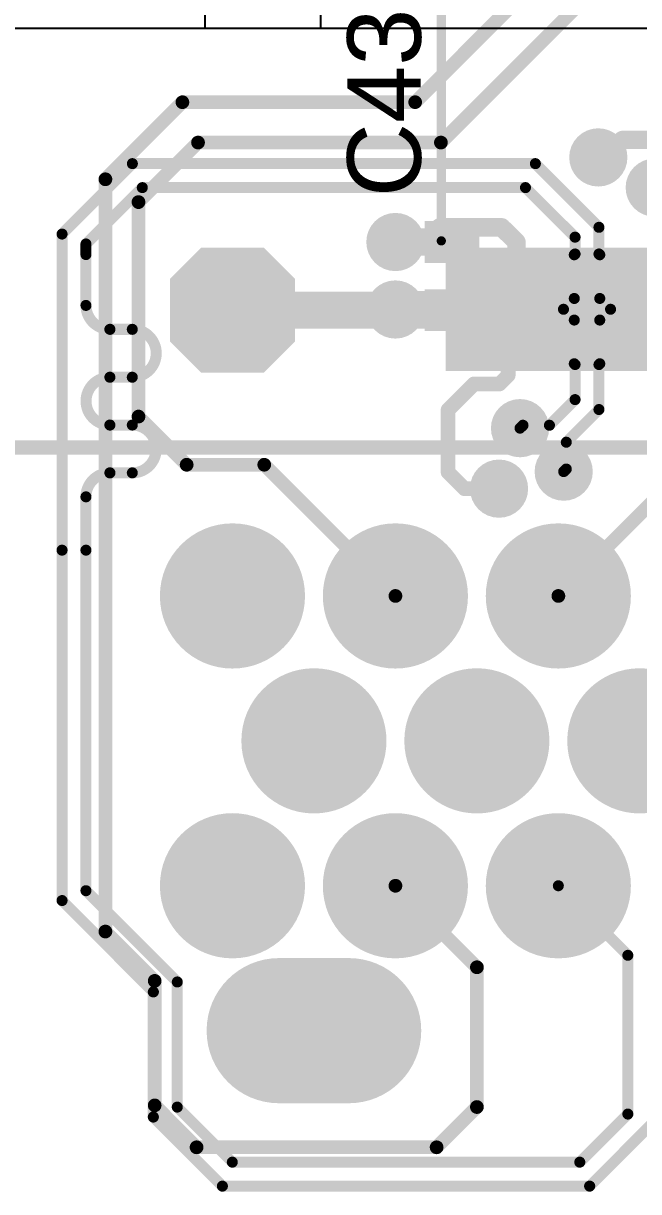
# Model space of a CAD drawing. Header units: millimetres. Extents: x 0 to 172, y 0 to 138.
# Drawn here: x 34.12 to 42.62, y 17.09 to 33.22 of the extents above; entities that cross this region are included whole.
import ezdxf

# ---------------------------------------------------------------- set-up
doc = ezdxf.new("R2010")
doc.units = ezdxf.units.MM
for name, color, linetype in [('BottomLayer', 5, 'Continuous'), ('BottomPaste', 16, 'Continuous'), ('BottomSolder', 6, 'Continuous'), ('MultiLayer', 9, 'Continuous'), ('PadHoleLayer', 156, 'Continuous'), ('TopLayer', 1, 'Continuous'), ('TopOverlay', 2, 'Continuous'), ('TopPaste', 8, 'Continuous'), ('TopSolder', 216, 'Continuous'), ('ViaHoleLayer', 16, 'Continuous')]:
    doc.layers.add(name, color=color, linetype=linetype)
doc.styles.add('Arial', font='', dxfattribs={"height": 0.2})
doc.styles.get('Arial').set_extended_font_data('Arial')

# ---------------------------------------------------------------- blocks, each defined once
blk = doc.blocks.new('24_TSSOP_11')
at = {"layer": 'TopLayer'}
for points in [[(-3.65, 3.8), (-2.15, 3.8), (-2.15, 3.35), (-3.65, 3.35)], [(2.15, 3.8), (3.65, 3.8), (3.65, 3.35), (2.15, 3.35)], [(-3.65, 3.15), (-2.15, 3.15), (-2.15, 2.7), (-3.65, 2.7)], [(2.15, 3.15), (3.65, 3.15), (3.65, 2.7), (2.15, 2.7)], [(-3.65, 2.5), (-2.15, 2.5), (-2.15, 2.05), (-3.65, 2.05)], [(2.15, 2.5), (3.65, 2.5), (3.65, 2.05), (2.15, 2.05)], [(-3.65, 1.85), (-2.15, 1.85), (-2.15, 1.4), (-3.65, 1.4)], [(2.15, 1.85), (3.65, 1.85), (3.65, 1.4), (2.15, 1.4)], [(-3.65, 1.2), (-2.15, 1.2), (-2.15, 0.75), (-3.65, 0.75)], [(2.15, 1.2), (3.65, 1.2), (3.65, 0.75), (2.15, 0.75)], [(-3.65, 0.55), (-2.15, 0.55), (-2.15, 0.1), (-3.65, 0.1)], [(2.15, 0.55), (3.65, 0.55), (3.65, 0.1), (2.15, 0.1)], [(-3.65, -0.1), (-2.15, -0.1), (-2.15, -0.55), (-3.65, -0.55)], [(2.15, -0.1), (3.65, -0.1), (3.65, -0.55), (2.15, -0.55)], [(-3.65, -0.75), (-2.15, -0.75), (-2.15, -1.2), (-3.65, -1.2)], [(2.15, -0.75), (3.65, -0.75), (3.65, -1.2), (2.15, -1.2)], [(-3.65, -1.4), (-2.15, -1.4), (-2.15, -1.85), (-3.65, -1.85)], [(2.15, -1.4), (3.65, -1.4), (3.65, -1.85), (2.15, -1.85)], [(-3.65, -2.05), (-2.15, -2.05), (-2.15, -2.5), (-3.65, -2.5)], [(2.15, -2.05), (3.65, -2.05), (3.65, -2.5), (2.15, -2.5)], [(-3.65, -2.7), (-2.15, -2.7), (-2.15, -3.15), (-3.65, -3.15)], [(2.15, -2.7), (3.65, -2.7), (3.65, -3.15), (2.15, -3.15)], [(-3.65, -3.35), (-2.15, -3.35), (-2.15, -3.8), (-3.65, -3.8)], [(2.15, -3.35), (3.65, -3.35), (3.65, -3.8), (2.15, -3.8)]]:
    blk.add_hatch(color=1, dxfattribs=at).paths.add_polyline_path(points)
at = {"layer": 'TopPaste'}
for points in [[(-3.65, 3.8), (-2.15, 3.8), (-2.15, 3.35), (-3.65, 3.35)], [(2.15, 3.8), (3.65, 3.8), (3.65, 3.35), (2.15, 3.35)], [(-3.65, 3.15), (-2.15, 3.15), (-2.15, 2.7), (-3.65, 2.7)], [(2.15, 3.15), (3.65, 3.15), (3.65, 2.7), (2.15, 2.7)], [(-3.65, 2.5), (-2.15, 2.5), (-2.15, 2.05), (-3.65, 2.05)], [(2.15, 2.5), (3.65, 2.5), (3.65, 2.05), (2.15, 2.05)], [(-3.65, 1.85), (-2.15, 1.85), (-2.15, 1.4), (-3.65, 1.4)], [(2.15, 1.85), (3.65, 1.85), (3.65, 1.4), (2.15, 1.4)], [(-3.65, 1.2), (-2.15, 1.2), (-2.15, 0.75), (-3.65, 0.75)], [(2.15, 1.2), (3.65, 1.2), (3.65, 0.75), (2.15, 0.75)], [(-3.65, 0.55), (-2.15, 0.55), (-2.15, 0.1), (-3.65, 0.1)], [(2.15, 0.55), (3.65, 0.55), (3.65, 0.1), (2.15, 0.1)], [(-3.65, -0.1), (-2.15, -0.1), (-2.15, -0.55), (-3.65, -0.55)], [(2.15, -0.1), (3.65, -0.1), (3.65, -0.55), (2.15, -0.55)], [(-3.65, -0.75), (-2.15, -0.75), (-2.15, -1.2), (-3.65, -1.2)], [(2.15, -0.75), (3.65, -0.75), (3.65, -1.2), (2.15, -1.2)], [(-3.65, -1.4), (-2.15, -1.4), (-2.15, -1.85), (-3.65, -1.85)], [(2.15, -1.4), (3.65, -1.4), (3.65, -1.85), (2.15, -1.85)], [(-3.65, -2.05), (-2.15, -2.05), (-2.15, -2.5), (-3.65, -2.5)], [(2.15, -2.05), (3.65, -2.05), (3.65, -2.5), (2.15, -2.5)], [(-3.65, -2.7), (-2.15, -2.7), (-2.15, -3.15), (-3.65, -3.15)], [(2.15, -2.7), (3.65, -2.7), (3.65, -3.15), (2.15, -3.15)], [(-3.65, -3.35), (-2.15, -3.35), (-2.15, -3.8), (-3.65, -3.8)], [(2.15, -3.35), (3.65, -3.35), (3.65, -3.8), (2.15, -3.8)]]:
    blk.add_hatch(color=8, dxfattribs=at).paths.add_polyline_path(points)
at = {"layer": 'TopSolder'}
for points in [[(-3.752, 3.902), (-2.048, 3.902), (-2.048, 3.248), (-3.752, 3.248)], [(2.048, 3.902), (3.752, 3.902), (3.752, 3.248), (2.048, 3.248)], [(-3.752, 3.252), (-2.048, 3.252), (-2.048, 2.598), (-3.752, 2.598)], [(2.048, 3.252), (3.752, 3.252), (3.752, 2.598), (2.048, 2.598)], [(-3.752, 2.602), (-2.048, 2.602), (-2.048, 1.948), (-3.752, 1.948)], [(2.048, 2.602), (3.752, 2.602), (3.752, 1.948), (2.048, 1.948)], [(-3.752, 1.952), (-2.048, 1.952), (-2.048, 1.298), (-3.752, 1.298)], [(2.048, 1.952), (3.752, 1.952), (3.752, 1.298), (2.048, 1.298)], [(-3.752, 1.302), (-2.048, 1.302), (-2.048, 0.648), (-3.752, 0.648)], [(2.048, 1.302), (3.752, 1.302), (3.752, 0.648), (2.048, 0.648)], [(-3.752, 0.652), (-2.048, 0.652), (-2.048, -0.002), (-3.752, -0.002)], [(2.048, 0.652), (3.752, 0.652), (3.752, -0.002), (2.048, -0.002)], [(-3.752, 0.002), (-2.048, 0.002), (-2.048, -0.652), (-3.752, -0.652)], [(2.048, 0.002), (3.752, 0.002), (3.752, -0.652), (2.048, -0.652)], [(-3.752, -0.648), (-2.048, -0.648), (-2.048, -1.302), (-3.752, -1.302)], [(2.048, -0.648), (3.752, -0.648), (3.752, -1.302), (2.048, -1.302)], [(-3.752, -1.298), (-2.048, -1.298), (-2.048, -1.952), (-3.752, -1.952)], [(2.048, -1.298), (3.752, -1.298), (3.752, -1.952), (2.048, -1.952)], [(-3.752, -1.948), (-2.048, -1.948), (-2.048, -2.602), (-3.752, -2.602)], [(2.048, -1.948), (3.752, -1.948), (3.752, -2.602), (2.048, -2.602)], [(-3.752, -2.598), (-2.048, -2.598), (-2.048, -3.252), (-3.752, -3.252)], [(2.048, -2.598), (3.752, -2.598), (3.752, -3.252), (2.048, -3.252)], [(-3.752, -3.248), (-2.048, -3.248), (-2.048, -3.902), (-3.752, -3.902)], [(2.048, -3.248), (3.752, -3.248), (3.752, -3.902), (2.048, -3.902)]]:
    blk.add_hatch(color=216, dxfattribs=at).paths.add_polyline_path(points)
at = {"layer": 'TopOverlay', "const_width": 0.127}
for points in [[(1.956, 3.962), (-2.007, 3.962)], [(-3.937, 3.454), (-3.937, 3.708)], [(-3.81, 3.581), (-3.937, 3.708)], [(-3.937, 3.454), (-3.81, 3.581)], [(1.956, -3.962), (-2.007, -3.962)]]:
    blk.add_lwpolyline(points, dxfattribs=at)
at = {"layer": 'TopOverlay', "const_width": 0.0635}
for points in [[(-2.038, 3.962, 1), (-1.975, 3.962, 1)], [(1.924, 3.962, 1), (1.988, 3.962, 1)], [(-3.969, 3.708, 1), (-3.905, 3.708, 1)], [(-3.969, 3.708, 1), (-3.905, 3.708, 1)], [(-3.842, 3.581, 1), (-3.778, 3.581, 1)], [(-3.842, 3.581, 1), (-3.778, 3.581, 1)], [(-3.969, 3.454, 1), (-3.905, 3.454, 1)], [(-3.969, 3.454, 1), (-3.905, 3.454, 1)], [(-2.038, -3.962, 1), (-1.975, -3.962, 1)], [(1.924, -3.962, 1), (1.988, -3.962, 1)]]:
    blk.add_lwpolyline(points, format="xyb", close=True, dxfattribs=at)
blk = doc.blocks.new('T__________B_48')
at = {"layer": 'BottomLayer'}
blk.add_hatch(color=5, dxfattribs=at).paths.add_polyline_path([(0.381, 0.762), (-0.381, 0.762), (-0.762, 0.381), (-0.762, -0.381), (-0.381, -0.762), (0.381, -0.762), (0.762, -0.381), (0.762, 0.381)])
at = {"layer": 'BottomPaste'}
blk.add_hatch(color=16, dxfattribs=at).paths.add_polyline_path([(0.381, 0.762), (-0.381, 0.762), (-0.762, 0.381), (-0.762, -0.381), (-0.381, -0.762), (0.381, -0.762), (0.762, -0.381), (0.762, 0.381)])
at = {"layer": 'BottomSolder'}
blk.add_hatch(color=6, dxfattribs=at).paths.add_polyline_path([(0.4318, 0.8636), (-0.4318, 0.8636), (-0.8636, 0.4318), (-0.8636, -0.4318), (-0.4318, -0.8636), (0.4318, -0.8636), (0.8636, -0.4318), (0.8636, 0.4318)])
blk = doc.blocks.new('MX50B19NQ1_267')
at = {"layer": 'BottomLayer'}
h = blk.add_hatch(color=5, dxfattribs=at)
edge = h.paths.add_edge_path()
edge.add_arc((-6.75, 9.775), 0.9, 0, 360)
h = blk.add_hatch(color=5, dxfattribs=at)
edge = h.paths.add_edge_path()
edge.add_arc((-4.5, 9.775), 0.9, 0, 360)
h = blk.add_hatch(color=5, dxfattribs=at)
edge = h.paths.add_edge_path()
edge.add_arc((-2.25, 9.775), 0.9, 0, 360)
h = blk.add_hatch(color=5, dxfattribs=at)
edge = h.paths.add_edge_path()
edge.add_arc((-5.625, 7.775), 0.9, 0, 360)
h = blk.add_hatch(color=5, dxfattribs=at)
edge = h.paths.add_edge_path()
edge.add_arc((-3.375, 7.775), 0.9, 0, 360)
h = blk.add_hatch(color=5, dxfattribs=at)
edge = h.paths.add_edge_path()
edge.add_arc((-1.125, 7.775), 0.9, 0, 360)
h = blk.add_hatch(color=5, dxfattribs=at)
edge = h.paths.add_edge_path()
edge.add_arc((-6.75, 5.775), 0.9, 0, 360)
h = blk.add_hatch(color=5, dxfattribs=at)
edge = h.paths.add_edge_path()
edge.add_arc((-4.5, 5.775), 0.9, 0, 360)
h = blk.add_hatch(color=5, dxfattribs=at)
edge = h.paths.add_edge_path()
edge.add_arc((-2.25, 5.775), 0.9, 0, 360)
h = blk.add_hatch(color=5, dxfattribs=at)
edge = h.paths.add_edge_path()
edge.add_arc((-6.105, 3.775), 0.9, 90, 270)
edge.add_line((-6.105, 2.875), (-5.145, 2.875))
edge.add_arc((-5.145, 3.775), 0.9, 270, 450)
edge.add_line((-5.145, 4.675), (-6.105, 4.675))
at = {"layer": 'BottomSolder'}
h = blk.add_hatch(color=6, dxfattribs=at)
edge = h.paths.add_edge_path()
edge.add_arc((-6.75, 9.775), 1.002, 0, 360)
h = blk.add_hatch(color=6, dxfattribs=at)
edge = h.paths.add_edge_path()
edge.add_arc((-4.5, 9.775), 1.002, 0, 360)
h = blk.add_hatch(color=6, dxfattribs=at)
edge = h.paths.add_edge_path()
edge.add_arc((-2.25, 9.775), 1.002, 0, 360)
h = blk.add_hatch(color=6, dxfattribs=at)
edge = h.paths.add_edge_path()
edge.add_arc((-5.625, 7.775), 1.002, 0, 360)
h = blk.add_hatch(color=6, dxfattribs=at)
edge = h.paths.add_edge_path()
edge.add_arc((-3.375, 7.775), 1.002, 0, 360)
h = blk.add_hatch(color=6, dxfattribs=at)
edge = h.paths.add_edge_path()
edge.add_arc((-1.125, 7.775), 1.002, 0, 360)
h = blk.add_hatch(color=6, dxfattribs=at)
edge = h.paths.add_edge_path()
edge.add_arc((-6.75, 5.775), 1.002, 0, 360)
h = blk.add_hatch(color=6, dxfattribs=at)
edge = h.paths.add_edge_path()
edge.add_arc((-4.5, 5.775), 1.002, 0, 360)
h = blk.add_hatch(color=6, dxfattribs=at)
edge = h.paths.add_edge_path()
edge.add_arc((-2.25, 5.775), 1.002, 0, 360)
h = blk.add_hatch(color=6, dxfattribs=at)
edge = h.paths.add_edge_path()
edge.add_arc((-6.105, 3.775), 1.002, 90, 270)
edge.add_line((-6.105, 2.773), (-5.145, 2.773))
edge.add_arc((-5.145, 3.775), 1.002, 270, 450)
edge.add_line((-5.145, 4.777), (-6.105, 4.777))
at = {"layer": 'MultiLayer'}
h = blk.add_hatch(color=9, dxfattribs=at)
edge = h.paths.add_edge_path()
edge.add_arc((-6.75, 9.775), 0.9, 0, 360)
h = blk.add_hatch(color=9, dxfattribs=at)
edge = h.paths.add_edge_path()
edge.add_arc((-4.5, 9.775), 0.9, 0, 360)
h = blk.add_hatch(color=9, dxfattribs=at)
edge = h.paths.add_edge_path()
edge.add_arc((-2.25, 9.775), 0.9, 0, 360)
h = blk.add_hatch(color=9, dxfattribs=at)
edge = h.paths.add_edge_path()
edge.add_arc((-5.625, 7.775), 0.9, 0, 360)
h = blk.add_hatch(color=9, dxfattribs=at)
edge = h.paths.add_edge_path()
edge.add_arc((-3.375, 7.775), 0.9, 0, 360)
h = blk.add_hatch(color=9, dxfattribs=at)
edge = h.paths.add_edge_path()
edge.add_arc((-1.125, 7.775), 0.9, 0, 360)
h = blk.add_hatch(color=9, dxfattribs=at)
edge = h.paths.add_edge_path()
edge.add_arc((-6.75, 5.775), 0.9, 0, 360)
h = blk.add_hatch(color=9, dxfattribs=at)
edge = h.paths.add_edge_path()
edge.add_arc((-4.5, 5.775), 0.9, 0, 360)
h = blk.add_hatch(color=9, dxfattribs=at)
edge = h.paths.add_edge_path()
edge.add_arc((-2.25, 5.775), 0.9, 0, 360)
h = blk.add_hatch(color=9, dxfattribs=at)
edge = h.paths.add_edge_path()
edge.add_arc((-6.105, 3.775), 0.9, 90, 270)
edge.add_line((-6.105, 2.875), (-5.145, 2.875))
edge.add_arc((-5.145, 3.775), 0.9, 270, 450)
edge.add_line((-5.145, 4.675), (-6.105, 4.675))
at = {"layer": 'PadHoleLayer'}
h = blk.add_hatch(color=156, dxfattribs=at)
edge = h.paths.add_edge_path()
edge.add_arc((-6.75, 9.775), 0.5, 0, 360)
h = blk.add_hatch(color=156, dxfattribs=at)
edge = h.paths.add_edge_path()
edge.add_arc((-4.5, 9.775), 0.5, 0, 360)
h = blk.add_hatch(color=156, dxfattribs=at)
edge = h.paths.add_edge_path()
edge.add_arc((-2.25, 9.775), 0.5, 0, 360)
h = blk.add_hatch(color=156, dxfattribs=at)
edge = h.paths.add_edge_path()
edge.add_arc((-5.625, 7.775), 0.5, 0, 360)
h = blk.add_hatch(color=156, dxfattribs=at)
edge = h.paths.add_edge_path()
edge.add_arc((-3.375, 7.775), 0.5, 0, 360)
h = blk.add_hatch(color=156, dxfattribs=at)
edge = h.paths.add_edge_path()
edge.add_arc((-1.125, 7.775), 0.5, 0, 360)
h = blk.add_hatch(color=156, dxfattribs=at)
edge = h.paths.add_edge_path()
edge.add_arc((-6.75, 5.775), 0.5, 0, 360)
h = blk.add_hatch(color=156, dxfattribs=at)
edge = h.paths.add_edge_path()
edge.add_arc((-4.5, 5.775), 0.5, 0, 360)
h = blk.add_hatch(color=156, dxfattribs=at)
edge = h.paths.add_edge_path()
edge.add_arc((-2.25, 5.775), 0.5, 0, 360)
h = blk.add_hatch(color=156, dxfattribs=at)
edge = h.paths.add_edge_path()
edge.add_arc((-5.975, 3.775), 0.46, 90, 270)
edge.add_line((-5.975, 3.315), (-5.275, 3.315))
edge.add_arc((-5.275, 3.775), 0.46, 270, 450)
edge.add_line((-5.275, 4.235), (-5.975, 4.235))
at = {"layer": 'TopLayer'}
h = blk.add_hatch(color=1, dxfattribs=at)
edge = h.paths.add_edge_path()
edge.add_arc((-6.75, 9.775), 0.9, 0, 360)
h = blk.add_hatch(color=1, dxfattribs=at)
edge = h.paths.add_edge_path()
edge.add_arc((-4.5, 9.775), 0.9, 0, 360)
h = blk.add_hatch(color=1, dxfattribs=at)
edge = h.paths.add_edge_path()
edge.add_arc((-2.25, 9.775), 0.9, 0, 360)
h = blk.add_hatch(color=1, dxfattribs=at)
edge = h.paths.add_edge_path()
edge.add_arc((-5.625, 7.775), 0.9, 0, 360)
h = blk.add_hatch(color=1, dxfattribs=at)
edge = h.paths.add_edge_path()
edge.add_arc((-3.375, 7.775), 0.9, 0, 360)
h = blk.add_hatch(color=1, dxfattribs=at)
edge = h.paths.add_edge_path()
edge.add_arc((-1.125, 7.775), 0.9, 0, 360)
h = blk.add_hatch(color=1, dxfattribs=at)
edge = h.paths.add_edge_path()
edge.add_arc((-6.75, 5.775), 0.9, 0, 360)
h = blk.add_hatch(color=1, dxfattribs=at)
edge = h.paths.add_edge_path()
edge.add_arc((-4.5, 5.775), 0.9, 0, 360)
h = blk.add_hatch(color=1, dxfattribs=at)
edge = h.paths.add_edge_path()
edge.add_arc((-2.25, 5.775), 0.9, 0, 360)
h = blk.add_hatch(color=1, dxfattribs=at)
edge = h.paths.add_edge_path()
edge.add_arc((-6.105, 3.775), 0.9, 90, 270)
edge.add_line((-6.105, 2.875), (-5.145, 2.875))
edge.add_arc((-5.145, 3.775), 0.9, 270, 450)
edge.add_line((-5.145, 4.675), (-6.105, 4.675))
at = {"layer": 'TopSolder'}
h = blk.add_hatch(color=216, dxfattribs=at)
edge = h.paths.add_edge_path()
edge.add_arc((-6.75, 9.775), 1.002, 0, 360)
h = blk.add_hatch(color=216, dxfattribs=at)
edge = h.paths.add_edge_path()
edge.add_arc((-4.5, 9.775), 1.002, 0, 360)
h = blk.add_hatch(color=216, dxfattribs=at)
edge = h.paths.add_edge_path()
edge.add_arc((-2.25, 9.775), 1.002, 0, 360)
h = blk.add_hatch(color=216, dxfattribs=at)
edge = h.paths.add_edge_path()
edge.add_arc((-5.625, 7.775), 1.002, 0, 360)
h = blk.add_hatch(color=216, dxfattribs=at)
edge = h.paths.add_edge_path()
edge.add_arc((-3.375, 7.775), 1.002, 0, 360)
h = blk.add_hatch(color=216, dxfattribs=at)
edge = h.paths.add_edge_path()
edge.add_arc((-1.125, 7.775), 1.002, 0, 360)
h = blk.add_hatch(color=216, dxfattribs=at)
edge = h.paths.add_edge_path()
edge.add_arc((-6.75, 5.775), 1.002, 0, 360)
h = blk.add_hatch(color=216, dxfattribs=at)
edge = h.paths.add_edge_path()
edge.add_arc((-4.5, 5.775), 1.002, 0, 360)
h = blk.add_hatch(color=216, dxfattribs=at)
edge = h.paths.add_edge_path()
edge.add_arc((-2.25, 5.775), 1.002, 0, 360)
h = blk.add_hatch(color=216, dxfattribs=at)
edge = h.paths.add_edge_path()
edge.add_arc((-6.105, 3.775), 1.002, 90, 270)
edge.add_line((-6.105, 2.773), (-5.145, 2.773))
edge.add_arc((-5.145, 3.775), 1.002, 270, 450)
edge.add_line((-5.145, 4.777), (-6.105, 4.777))
at = {"layer": 'TopOverlay', "const_width": 0.2}
blk.add_lwpolyline([(-12.45, 11.825), (12.45, 11.825)], dxfattribs=at)
blk = doc.blocks.new('C___0402_B_387')
at = {"layer": 'BottomLayer'}
for points in [[(-0.241, 0.318), (-0.241, -0.318), (-0.699, -0.318), (-0.699, 0.318)], [(0.699, 0.318), (0.699, -0.318), (0.241, -0.318), (0.241, 0.318)]]:
    blk.add_hatch(color=5, dxfattribs=at).paths.add_polyline_path(points)
at = {"layer": 'BottomPaste'}
for points in [[(-0.241, 0.318), (-0.241, -0.318), (-0.699, -0.318), (-0.699, 0.318)], [(0.699, 0.318), (0.699, -0.318), (0.241, -0.318), (0.241, 0.318)]]:
    blk.add_hatch(color=16, dxfattribs=at).paths.add_polyline_path(points)
at = {"layer": 'BottomSolder'}
for points in [[(-0.181, 0.377), (-0.181, -0.377), (-0.758, -0.377), (-0.758, 0.377)], [(0.758, 0.377), (0.758, -0.377), (0.181, -0.377), (0.181, 0.377)]]:
    blk.add_hatch(color=6, dxfattribs=at).paths.add_polyline_path(points)

msp = doc.modelspace()

# ---------------------------------------------------------------- hatches: boundary and pattern name
at = {"layer": 'BottomLayer'}
h = msp.add_hatch(color=5, dxfattribs=at)
edge = h.paths.add_edge_path()
edge.add_arc((42.062, 31.369), 0.3, 0, 360)
h = msp.add_hatch(color=5, dxfattribs=at)
edge = h.paths.add_edge_path()
edge.add_arc((42.841, 30.952), 0.3, 0, 360)
h = msp.add_hatch(color=5, dxfattribs=at)
edge = h.paths.add_edge_path()
edge.add_arc((39.26, 30.201), 0.3, 0, 360)
h = msp.add_hatch(color=5, dxfattribs=at)
edge = h.paths.add_edge_path()
edge.add_arc((39.26, 29.27), 0.3, 0, 360)
h = msp.add_hatch(color=5, dxfattribs=at)
edge = h.paths.add_edge_path()
edge.add_arc((40.981, 27.632), 0.3, 0, 360)
h = msp.add_hatch(color=5, dxfattribs=at)
edge = h.paths.add_edge_path()
edge.add_arc((41.584, 27.032), 0.3, 0, 360)
h = msp.add_hatch(color=5, dxfattribs=at)
edge = h.paths.add_edge_path()
edge.add_arc((40.691, 26.797), 0.3, 0, 360)
at = {"layer": 'BottomSolder'}
h = msp.add_hatch(color=6, dxfattribs=at)
edge = h.paths.add_edge_path()
edge.add_arc((42.062, 31.369), 0.402, 0, 360)
h = msp.add_hatch(color=6, dxfattribs=at)
edge = h.paths.add_edge_path()
edge.add_arc((42.841, 30.952), 0.402, 0, 360)
h = msp.add_hatch(color=6, dxfattribs=at)
edge = h.paths.add_edge_path()
edge.add_arc((39.26, 30.201), 0.402, 0, 360)
h = msp.add_hatch(color=6, dxfattribs=at)
edge = h.paths.add_edge_path()
edge.add_arc((39.26, 29.27), 0.402, 0, 360)
h = msp.add_hatch(color=6, dxfattribs=at)
edge = h.paths.add_edge_path()
edge.add_arc((40.981, 27.632), 0.402, 0, 360)
h = msp.add_hatch(color=6, dxfattribs=at)
edge = h.paths.add_edge_path()
edge.add_arc((41.584, 27.032), 0.402, 0, 360)
h = msp.add_hatch(color=6, dxfattribs=at)
edge = h.paths.add_edge_path()
edge.add_arc((40.691, 26.797), 0.402, 0, 360)
at = {"layer": 'TopLayer'}
h = msp.add_hatch(color=1, dxfattribs=at)
edge = h.paths.add_edge_path()
edge.add_arc((42.062, 31.369), 0.3, 0, 360)
h = msp.add_hatch(color=1, dxfattribs=at)
edge = h.paths.add_edge_path()
edge.add_arc((42.841, 30.952), 0.3, 0, 360)
h = msp.add_hatch(color=1, dxfattribs=at)
edge = h.paths.add_edge_path()
edge.add_arc((39.26, 30.201), 0.3, 0, 360)
h = msp.add_hatch(color=1, dxfattribs=at)
edge = h.paths.add_edge_path()
edge.add_arc((39.26, 29.27), 0.3, 0, 360)
h = msp.add_hatch(color=1, dxfattribs=at)
edge = h.paths.add_edge_path()
edge.add_arc((40.981, 27.632), 0.3, 0, 360)
h = msp.add_hatch(color=1, dxfattribs=at)
edge = h.paths.add_edge_path()
edge.add_arc((41.584, 27.032), 0.3, 0, 360)
h = msp.add_hatch(color=1, dxfattribs=at)
edge = h.paths.add_edge_path()
edge.add_arc((40.691, 26.797), 0.3, 0, 360)
at = {"layer": 'TopSolder'}
h = msp.add_hatch(color=216, dxfattribs=at)
edge = h.paths.add_edge_path()
edge.add_arc((42.062, 31.369), 0.402, 0, 360)
h = msp.add_hatch(color=216, dxfattribs=at)
edge = h.paths.add_edge_path()
edge.add_arc((42.841, 30.952), 0.402, 0, 360)
h = msp.add_hatch(color=216, dxfattribs=at)
edge = h.paths.add_edge_path()
edge.add_arc((39.26, 30.201), 0.402, 0, 360)
h = msp.add_hatch(color=216, dxfattribs=at)
edge = h.paths.add_edge_path()
edge.add_arc((39.26, 29.27), 0.402, 0, 360)
h = msp.add_hatch(color=216, dxfattribs=at)
edge = h.paths.add_edge_path()
edge.add_arc((40.981, 27.632), 0.402, 0, 360)
h = msp.add_hatch(color=216, dxfattribs=at)
edge = h.paths.add_edge_path()
edge.add_arc((41.584, 27.032), 0.402, 0, 360)
h = msp.add_hatch(color=216, dxfattribs=at)
edge = h.paths.add_edge_path()
edge.add_arc((40.691, 26.797), 0.402, 0, 360)
at = {"layer": 'ViaHoleLayer'}
h = msp.add_hatch(color=16, dxfattribs=at)
edge = h.paths.add_edge_path()
edge.add_arc((42.062, 31.369), 0.15, 0, 360)
h = msp.add_hatch(color=16, dxfattribs=at)
edge = h.paths.add_edge_path()
edge.add_arc((39.26, 30.201), 0.15, 0, 360)
h = msp.add_hatch(color=16, dxfattribs=at)
edge = h.paths.add_edge_path()
edge.add_arc((39.26, 29.27), 0.15, 0, 360)
h = msp.add_hatch(color=16, dxfattribs=at)
edge = h.paths.add_edge_path()
edge.add_arc((40.981, 27.632), 0.15, 0, 360)
h = msp.add_hatch(color=16, dxfattribs=at)
edge = h.paths.add_edge_path()
edge.add_arc((41.584, 27.032), 0.15, 0, 360)
h = msp.add_hatch(color=16, dxfattribs=at)
edge = h.paths.add_edge_path()
edge.add_arc((40.691, 26.797), 0.15, 0, 360)

# ---------------------------------------------------------------- linework, layer by layer
at = {"layer": 'BottomLayer'}
for points, const_width in [([(39.533, 32.131), (42.24, 34.838)], 0.189), ([(39.889, 31.574), (42.071, 33.757)], 0.189), ([(35.255, 31.067), (36.319, 32.131)], 0.189), ([(36.319, 32.131), (39.533, 32.131)], 0.189), ([(35.712, 30.752), (36.535, 31.574)], 0.189), ([(36.535, 31.574), (39.889, 31.574)], 0.189), ([(35.255, 20.684), (35.255, 31.067)], 0.189), ([(35.712, 27.792), (35.712, 30.752)], 0.189), ([(39.26, 30.201), (40.042, 30.201)], 0.381), ([(37.01, 29.261), (40.042, 29.261)], 0.508), ([(35.712, 27.792), (36.377, 27.127)], 0.189), ([(36.377, 27.127), (37.449, 27.127)], 0.189), ([(37.449, 27.127), (39.26, 25.316)], 0.189), ([(41.51, 25.316), (42.972, 26.777)], 0.189), ([(39.26, 21.316), (40.385, 20.191)], 0.189), ([(35.255, 20.684), (35.936, 20.003)], 0.189), ([(40.385, 18.262), (40.385, 20.191)], 0.189), ([(35.936, 18.285), (35.936, 20.003)], 0.189), ([(35.936, 18.285), (36.515, 17.706)], 0.189), ([(39.829, 17.706), (40.385, 18.262)], 0.189), ([(36.515, 17.706), (39.829, 17.706)], 0.189)]:
    msp.add_lwpolyline(points, dxfattribs=dict(at, const_width=const_width))
for points, const_width in [([(36.272, 32.131, 1), (36.366, 32.131, 1)], 0.0946), ([(36.272, 32.131, 1), (36.366, 32.131, 1)], 0.0946), ([(39.486, 32.131, 1), (39.58, 32.131, 1)], 0.0946), ([(39.486, 32.131, 1), (39.58, 32.131, 1)], 0.0946), ([(36.487, 31.574, 1), (36.582, 31.574, 1)], 0.0946), ([(36.487, 31.574, 1), (36.582, 31.574, 1)], 0.0946), ([(39.841, 31.574, 1), (39.936, 31.574, 1)], 0.0946), ([(39.841, 31.574, 1), (39.936, 31.574, 1)], 0.0946), ([(35.208, 31.067, 1), (35.303, 31.067, 1)], 0.0946), ([(35.208, 31.067, 1), (35.303, 31.067, 1)], 0.0946), ([(35.665, 30.752, 1), (35.76, 30.752, 1)], 0.0946), ([(35.665, 30.752, 1), (35.76, 30.752, 1)], 0.0946), ([(39.165, 30.201, 1), (39.356, 30.201, 1)], 0.191), ([(39.947, 30.201, 1), (40.137, 30.201, 1)], 0.191), ([(36.883, 29.261, 1), (37.137, 29.261, 1)], 0.254), ([(39.915, 29.261, 1), (40.169, 29.261, 1)], 0.254), ([(35.665, 27.792, 1), (35.76, 27.792, 1)], 0.0946), ([(35.665, 27.792, 1), (35.76, 27.792, 1)], 0.0946), ([(36.33, 27.127, 1), (36.425, 27.127, 1)], 0.0946), ([(36.33, 27.127, 1), (36.425, 27.127, 1)], 0.0946), ([(37.402, 27.127, 1), (37.496, 27.127, 1)], 0.0946), ([(37.402, 27.127, 1), (37.496, 27.127, 1)], 0.0946), ([(39.213, 25.316, 1), (39.308, 25.316, 1)], 0.0946), ([(41.463, 25.316, 1), (41.558, 25.316, 1)], 0.0946), ([(39.213, 21.316, 1), (39.308, 21.316, 1)], 0.0946), ([(35.208, 20.684, 1), (35.303, 20.684, 1)], 0.0946), ([(35.208, 20.684, 1), (35.303, 20.684, 1)], 0.0946), ([(40.338, 20.191, 1), (40.433, 20.191, 1)], 0.0946), ([(40.338, 20.191, 1), (40.433, 20.191, 1)], 0.0946), ([(35.889, 20.003, 1), (35.983, 20.003, 1)], 0.0946), ([(35.889, 20.003, 1), (35.983, 20.003, 1)], 0.0946), ([(35.889, 18.285, 1), (35.983, 18.285, 1)], 0.0946), ([(35.889, 18.285, 1), (35.983, 18.285, 1)], 0.0946), ([(40.338, 18.262, 1), (40.433, 18.262, 1)], 0.0946), ([(40.338, 18.262, 1), (40.433, 18.262, 1)], 0.0946), ([(36.467, 17.706, 1), (36.562, 17.706, 1)], 0.0946), ([(36.467, 17.706, 1), (36.562, 17.706, 1)], 0.0946), ([(39.782, 17.706, 1), (39.877, 17.706, 1)], 0.0946), ([(39.782, 17.706, 1), (39.877, 17.706, 1)], 0.0946)]:
    msp.add_lwpolyline(points, format="xyb", close=True, dxfattribs=dict(at, const_width=const_width))
at = {"layer": 'TopLayer'}
for p, q in [((36.627, 34.765), (36.627, 33.154)), ((36.627, 34.765), (36.627, 33.154)), ((38.232, 33.16), (38.232, 34.759)), ((103.734, 33.147), (31.064, 33.147)), ((36.503, 33.147), (31.064, 33.147)), ((36.627, 33.154), (36.503, 33.147)), ((36.627, 33.154), (38.232, 33.154)), ((38.232, 33.154), (38.232, 33.16))]:
    msp.add_line(p, q, dxfattribs=at)
for points, const_width in [([(42.156, 31.369), (42.397, 31.61)], 0.254), ([(42.397, 31.61), (44.018, 31.61)], 0.254), ([(42.062, 31.369), (42.156, 31.369)], 0.254), ([(34.657, 30.311), (35.628, 31.283)], 0.152), ([(35.628, 31.283), (41.193, 31.283)], 0.152), ([(41.193, 31.283), (42.071, 30.404)], 0.152), ([(34.987, 30.174), (35.765, 30.952)], 0.152), ([(35.765, 30.952), (41.056, 30.952)], 0.152), ([(41.056, 30.952), (41.741, 30.268)], 0.152), ([(39.693, 30.223), (39.875, 30.404)], 0.254), ([(39.875, 30.404), (40.727, 30.404)], 0.254), ([(40.727, 30.404), (40.931, 30.201)], 0.254), ([(42.071, 30.036), (42.071, 30.404)], 0.152), ([(34.657, 25.948), (34.657, 30.311)], 0.152), ([(39.26, 30.201), (39.283, 30.223)], 0.254), ([(39.283, 30.223), (39.693, 30.223)], 0.254), ([(40.931, 29.273), (40.931, 30.201)], 0.254), ([(41.741, 30.036), (41.741, 30.268)], 0.152), ([(34.987, 30.028), (34.987, 30.174)], 0.152), ([(34.987, 29.326), (34.987, 30.028)], 0.152), ([(41.73, 30.025), (41.741, 30.036)], 0.152), ([(41.73, 29.422), (41.73, 30.025)], 0.152), ([(42.071, 30.036), (42.082, 30.025)], 0.152), ([(42.082, 29.422), (42.082, 30.025)], 0.152), ([(39.26, 29.27), (40.243, 29.27)], 0.508), ([(40.243, 29.27), (40.246, 29.273)], 0.508), ([(40.246, 29.273), (40.281, 29.273)], 0.381), ([(40.817, 29.159), (40.931, 29.273)], 0.203), ([(41.581, 29.273), (41.73, 29.422)], 0.152), ([(41.581, 29.273), (41.73, 29.124)], 0.152), ([(42.082, 29.422), (42.231, 29.273)], 0.152), ([(42.082, 29.124), (42.231, 29.273)], 0.152), ([(40.817, 28.361), (40.817, 29.159)], 0.203), ([(41.73, 28.521), (41.73, 29.124)], 0.152), ([(42.082, 28.521), (42.082, 29.124)], 0.152), ([(35.318, 28.996), (35.627, 28.996)], 0.152), ([(41.73, 28.521), (41.741, 28.51)], 0.152), ([(41.741, 28.026), (41.741, 28.51)], 0.152), ([(42.071, 28.51), (42.082, 28.521)], 0.152), ([(42.071, 27.889), (42.071, 28.51)], 0.152), ([(35.318, 28.335), (35.627, 28.335)], 0.152), ([(40.698, 28.242), (40.817, 28.361)], 0.203), ([(39.988, 27.885), (40.346, 28.242)], 0.203), ([(40.346, 28.242), (40.698, 28.242)], 0.203), ([(41.387, 27.672), (41.741, 28.026)], 0.152), ([(39.988, 27.023), (39.988, 27.885)], 0.203), ([(41.62, 27.438), (42.071, 27.889)], 0.152), ([(35.318, 27.675), (35.627, 27.675)], 0.152), ([(40.981, 27.632), (41.022, 27.672)], 0.152), ([(41.022, 27.672), (41.387, 27.672)], 0.152), ([(41.62, 27.068), (41.62, 27.438)], 0.152), ([(35.318, 27.015), (35.627, 27.015)], 0.152), ([(39.988, 27.023), (40.214, 26.797)], 0.203), ([(41.584, 27.032), (41.62, 27.068)], 0.152), ([(40.214, 26.797), (40.691, 26.797)], 0.203), ([(34.987, 25.948), (34.987, 26.684)], 0.152), ([(34.657, 21.112), (34.657, 25.948)], 0.152), ([(34.987, 21.248), (34.987, 25.948)], 0.152), ([(34.987, 21.248), (36.248, 19.988)], 0.152), ([(41.51, 21.316), (42.47, 20.356)], 0.152), ([(34.657, 21.112), (35.917, 19.851)], 0.152), ([(42.47, 18.165), (42.47, 20.356)], 0.152), ([(36.248, 18.261), (36.248, 19.988)], 0.152), ([(35.917, 18.124), (35.917, 19.851)], 0.152), ([(36.248, 18.261), (37.008, 17.501)], 0.152), ([(41.806, 17.501), (42.47, 18.165)], 0.152), ([(35.917, 18.124), (36.871, 17.17)], 0.152), ([(41.943, 17.17), (42.8, 18.028)], 0.152), ([(37.008, 17.501), (41.806, 17.501)], 0.152), ([(36.871, 17.17), (41.943, 17.17)], 0.152)]:
    msp.add_lwpolyline(points, dxfattribs=dict(at, const_width=const_width))
for points, const_width in [([(42.334, 31.61, 1), (42.461, 31.61, 1)], 0.127), ([(42.334, 31.61, 1), (42.461, 31.61, 1)], 0.127), ([(41.999, 31.369, 1), (42.126, 31.369, 1)], 0.127), ([(42.093, 31.369, 1), (42.22, 31.369, 1)], 0.127), ([(42.093, 31.369, 1), (42.22, 31.369, 1)], 0.127), ([(35.59, 31.283, 1), (35.666, 31.283, 1)], 0.0762), ([(35.59, 31.283, 1), (35.666, 31.283, 1)], 0.0762), ([(41.155, 31.283, 1), (41.231, 31.283, 1)], 0.0762), ([(41.155, 31.283, 1), (41.231, 31.283, 1)], 0.0762), ([(35.727, 30.952, 1), (35.803, 30.952, 1)], 0.0762), ([(35.727, 30.952, 1), (35.803, 30.952, 1)], 0.0762), ([(41.018, 30.952, 1), (41.094, 30.952, 1)], 0.0762), ([(41.018, 30.952, 1), (41.094, 30.952, 1)], 0.0762), ([(39.811, 30.404, 1), (39.938, 30.404, 1)], 0.127), ([(39.811, 30.404, 1), (39.938, 30.404, 1)], 0.127), ([(40.664, 30.404, 1), (40.791, 30.404, 1)], 0.127), ([(40.664, 30.404, 1), (40.791, 30.404, 1)], 0.127), ([(42.033, 30.404, 1), (42.109, 30.404, 1)], 0.0762), ([(42.033, 30.404, 1), (42.109, 30.404, 1)], 0.0762), ([(34.619, 30.311, 1), (34.695, 30.311, 1)], 0.0762), ([(34.619, 30.311, 1), (34.695, 30.311, 1)], 0.0762), ([(39.197, 30.201, 1), (39.324, 30.201, 1)], 0.127), ([(39.219, 30.223, 1), (39.346, 30.223, 1)], 0.127), ([(39.219, 30.223, 1), (39.346, 30.223, 1)], 0.127), ([(39.63, 30.223, 1), (39.757, 30.223, 1)], 0.127), ([(39.63, 30.223, 1), (39.757, 30.223, 1)], 0.127), ([(40.868, 30.201, 1), (40.995, 30.201, 1)], 0.127), ([(40.868, 30.201, 1), (40.995, 30.201, 1)], 0.127), ([(41.703, 30.268, 1), (41.779, 30.268, 1)], 0.0762), ([(41.703, 30.268, 1), (41.779, 30.268, 1)], 0.0762), ([(34.949, 30.174, 1), (35.025, 30.174, 1)], 0.0762), ([(34.949, 30.174, 1), (35.025, 30.174, 1)], 0.0762), ([(34.949, 30.028, 1), (35.025, 30.028, 1)], 0.0762), ([(34.949, 30.028, 1), (35.025, 30.028, 1)], 0.0762), ([(41.692, 30.025, 1), (41.768, 30.025, 1)], 0.0762), ([(41.692, 30.025, 1), (41.768, 30.025, 1)], 0.0762), ([(41.703, 30.036, 1), (41.779, 30.036, 1)], 0.0762), ([(41.703, 30.036, 1), (41.779, 30.036, 1)], 0.0762), ([(42.033, 30.036, 1), (42.109, 30.036, 1)], 0.0762), ([(42.033, 30.036, 1), (42.109, 30.036, 1)], 0.0762), ([(42.044, 30.025, 1), (42.12, 30.025, 1)], 0.0762), ([(42.044, 30.025, 1), (42.12, 30.025, 1)], 0.0762), ([(39.133, 29.27, 1), (39.387, 29.27, 1)], 0.254), ([(40.116, 29.27, 1), (40.37, 29.27, 1)], 0.254), ([(40.116, 29.27, 1), (40.37, 29.27, 1)], 0.254), ([(40.119, 29.273, 1), (40.373, 29.273, 1)], 0.254), ([(34.949, 29.326, 1), (35.025, 29.326, 1)], 0.0762), ([(34.949, 29.326, 1), (35.025, 29.326, 1)], 0.0762), ([(40.15, 29.273, 1), (40.341, 29.273, 1)], 0.191), ([(40.186, 29.273, 1), (40.376, 29.273, 1)], 0.191), ([(40.868, 29.273, 1), (40.995, 29.273, 1)], 0.127), ([(40.88, 29.273, 1), (40.982, 29.273, 1)], 0.102), ([(41.543, 29.273, 1), (41.619, 29.273, 1)], 0.0762), ([(41.543, 29.273, 1), (41.619, 29.273, 1)], 0.0762), ([(41.692, 29.422, 1), (41.768, 29.422, 1)], 0.0762), ([(41.692, 29.422, 1), (41.768, 29.422, 1)], 0.0762), ([(42.044, 29.422, 1), (42.12, 29.422, 1)], 0.0762), ([(42.044, 29.422, 1), (42.12, 29.422, 1)], 0.0762), ([(42.193, 29.273, 1), (42.269, 29.273, 1)], 0.0762), ([(42.193, 29.273, 1), (42.269, 29.273, 1)], 0.0762), ([(40.766, 29.159, 1), (40.868, 29.159, 1)], 0.102), ([(40.766, 29.159, 1), (40.868, 29.159, 1)], 0.102), ([(41.692, 29.124, 1), (41.768, 29.124, 1)], 0.0762), ([(41.692, 29.124, 1), (41.768, 29.124, 1)], 0.0762), ([(42.044, 29.124, 1), (42.12, 29.124, 1)], 0.0762), ([(42.044, 29.124, 1), (42.12, 29.124, 1)], 0.0762), ([(35.279, 28.996, 1), (35.356, 28.996, 1)], 0.0762), ([(35.279, 28.996, 1), (35.356, 28.996, 1)], 0.0762), ([(35.589, 28.996, 1), (35.665, 28.996, 1)], 0.0762), ([(35.589, 28.996, 1), (35.665, 28.996, 1)], 0.0762), ([(41.692, 28.521, 1), (41.768, 28.521, 1)], 0.0762), ([(41.692, 28.521, 1), (41.768, 28.521, 1)], 0.0762), ([(41.703, 28.51, 1), (41.779, 28.51, 1)], 0.0762), ([(41.703, 28.51, 1), (41.779, 28.51, 1)], 0.0762), ([(42.033, 28.51, 1), (42.109, 28.51, 1)], 0.0762), ([(42.033, 28.51, 1), (42.109, 28.51, 1)], 0.0762), ([(42.044, 28.521, 1), (42.12, 28.521, 1)], 0.0762), ([(42.044, 28.521, 1), (42.12, 28.521, 1)], 0.0762), ([(35.279, 28.335, 1), (35.356, 28.335, 1)], 0.0762), ([(35.279, 28.335, 1), (35.356, 28.335, 1)], 0.0762), ([(35.589, 28.335, 1), (35.665, 28.335, 1)], 0.0762), ([(35.589, 28.335, 1), (35.665, 28.335, 1)], 0.0762), ([(40.766, 28.361, 1), (40.868, 28.361, 1)], 0.102), ([(40.766, 28.361, 1), (40.868, 28.361, 1)], 0.102), ([(40.295, 28.242, 1), (40.397, 28.242, 1)], 0.102), ([(40.295, 28.242, 1), (40.397, 28.242, 1)], 0.102), ([(40.647, 28.242, 1), (40.748, 28.242, 1)], 0.102), ([(40.647, 28.242, 1), (40.748, 28.242, 1)], 0.102), ([(41.703, 28.026, 1), (41.779, 28.026, 1)], 0.0762), ([(41.703, 28.026, 1), (41.779, 28.026, 1)], 0.0762), ([(39.937, 27.885, 1), (40.039, 27.885, 1)], 0.102), ([(39.937, 27.885, 1), (40.039, 27.885, 1)], 0.102), ([(42.033, 27.889, 1), (42.109, 27.889, 1)], 0.0762), ([(42.033, 27.889, 1), (42.109, 27.889, 1)], 0.0762), ([(35.279, 27.675, 1), (35.356, 27.675, 1)], 0.0762), ([(35.279, 27.675, 1), (35.356, 27.675, 1)], 0.0762), ([(35.589, 27.675, 1), (35.665, 27.675, 1)], 0.0762), ([(35.589, 27.675, 1), (35.665, 27.675, 1)], 0.0762), ([(40.983, 27.672, 1), (41.06, 27.672, 1)], 0.0762), ([(40.983, 27.672, 1), (41.06, 27.672, 1)], 0.0762), ([(41.349, 27.672, 1), (41.425, 27.672, 1)], 0.0762), ([(41.349, 27.672, 1), (41.425, 27.672, 1)], 0.0762), ([(40.943, 27.632, 1), (41.019, 27.632, 1)], 0.0762), ([(41.582, 27.438, 1), (41.658, 27.438, 1)], 0.0762), ([(41.582, 27.438, 1), (41.658, 27.438, 1)], 0.0762), ([(35.279, 27.015, 1), (35.356, 27.015, 1)], 0.0762), ([(35.279, 27.015, 1), (35.356, 27.015, 1)], 0.0762), ([(35.589, 27.015, 1), (35.665, 27.015, 1)], 0.0762), ([(35.589, 27.015, 1), (35.665, 27.015, 1)], 0.0762), ([(39.937, 27.023, 1), (40.039, 27.023, 1)], 0.102), ([(39.937, 27.023, 1), (40.039, 27.023, 1)], 0.102), ([(41.546, 27.032, 1), (41.622, 27.032, 1)], 0.0762), ([(41.582, 27.068, 1), (41.658, 27.068, 1)], 0.0762), ([(41.582, 27.068, 1), (41.658, 27.068, 1)], 0.0762), ([(40.163, 26.797, 1), (40.265, 26.797, 1)], 0.102), ([(40.163, 26.797, 1), (40.265, 26.797, 1)], 0.102), ([(40.64, 26.797, 1), (40.742, 26.797, 1)], 0.102), ([(34.949, 26.684, 1), (35.025, 26.684, 1)], 0.0762), ([(34.949, 26.684, 1), (35.025, 26.684, 1)], 0.0762), ([(34.619, 25.948, 1), (34.695, 25.948, 1)], 0.0762), ([(34.619, 25.948, 1), (34.695, 25.948, 1)], 0.0762), ([(34.949, 25.948, 1), (35.025, 25.948, 1)], 0.0762), ([(34.949, 25.948, 1), (35.025, 25.948, 1)], 0.0762), ([(34.949, 21.248, 1), (35.025, 21.248, 1)], 0.0762), ([(34.949, 21.248, 1), (35.025, 21.248, 1)], 0.0762), ([(41.472, 21.316, 1), (41.548, 21.316, 1)], 0.0762), ([(34.619, 21.112, 1), (34.695, 21.112, 1)], 0.0762), ([(34.619, 21.112, 1), (34.695, 21.112, 1)], 0.0762), ([(42.432, 20.356, 1), (42.508, 20.356, 1)], 0.0762), ([(42.432, 20.356, 1), (42.508, 20.356, 1)], 0.0762), ([(36.21, 19.988, 1), (36.286, 19.988, 1)], 0.0762), ([(36.21, 19.988, 1), (36.286, 19.988, 1)], 0.0762), ([(35.879, 19.851, 1), (35.956, 19.851, 1)], 0.0762), ([(35.879, 19.851, 1), (35.956, 19.851, 1)], 0.0762), ([(36.21, 18.261, 1), (36.286, 18.261, 1)], 0.0762), ([(36.21, 18.261, 1), (36.286, 18.261, 1)], 0.0762), ([(42.432, 18.165, 1), (42.508, 18.165, 1)], 0.0762), ([(42.432, 18.165, 1), (42.508, 18.165, 1)], 0.0762), ([(35.879, 18.124, 1), (35.956, 18.124, 1)], 0.0762), ([(35.879, 18.124, 1), (35.956, 18.124, 1)], 0.0762), ([(36.97, 17.501, 1), (37.046, 17.501, 1)], 0.0762), ([(36.97, 17.501, 1), (37.046, 17.501, 1)], 0.0762), ([(41.768, 17.501, 1), (41.844, 17.501, 1)], 0.0762), ([(41.768, 17.501, 1), (41.844, 17.501, 1)], 0.0762), ([(36.833, 17.17, 1), (36.909, 17.17, 1)], 0.0762), ([(36.833, 17.17, 1), (36.909, 17.17, 1)], 0.0762), ([(41.904, 17.17, 1), (41.981, 17.17, 1)], 0.0762), ([(41.904, 17.17, 1), (41.981, 17.17, 1)], 0.0762)]:
    msp.add_lwpolyline(points, format="xyb", close=True, dxfattribs=dict(at, const_width=const_width))
at = {"layer": 'TopLayer', "const_width": 0.152}
for points in [[(35.318, 28.996, -0.414214), (34.987, 29.326)], [(35.627, 28.996, -1), (35.627, 28.335)], [(35.318, 27.675, -1), (35.318, 28.335)], [(35.627, 27.675, -1), (35.627, 27.015)], [(34.987, 26.684, -0.414214), (35.318, 27.015)]]:
    msp.add_lwpolyline(points, format="xyb", dxfattribs=at)

# ---------------------------------------------------------------- block references
for name, p, rotation in [('24_TSSOP_11', (43.856, 32.173), 270), ('C___0402_B_387', (40.042, 29.731), 270), ('T__________B_48', (37.01, 29.261), 90)]:
    msp.add_blockref(name, p, dxfattribs=dict(rotation=rotation))
msp.add_blockref('MX50B19NQ1_267', (43.76, 15.541))

# ---------------------------------------------------------------- texts
at = {"layer": 'TopOverlay', "style": 'Arial'}
msp.add_text('C43', height=1.016, rotation=90, dxfattribs=at).set_placement((39.611, 30.819))

doc.saveas('drawing.dxf')
